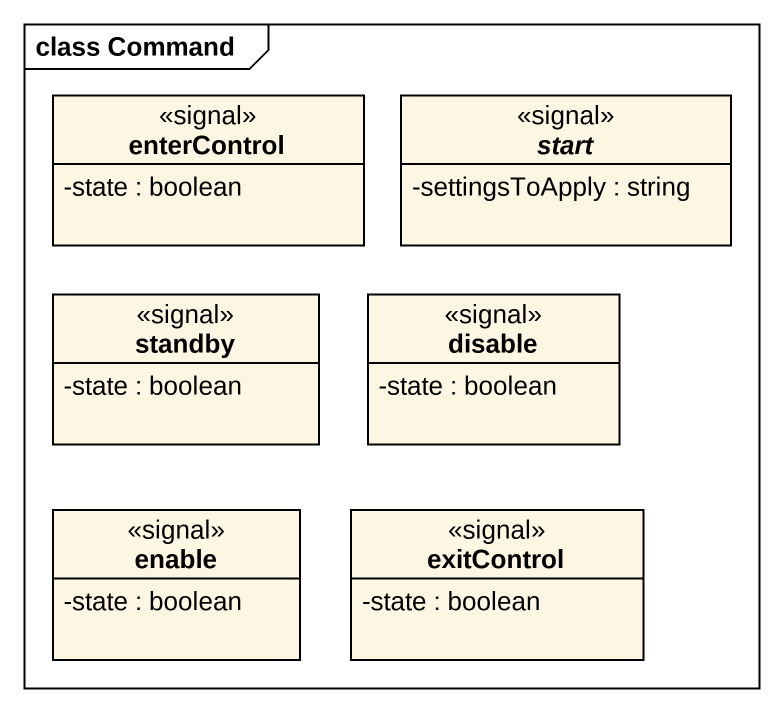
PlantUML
@startuml
mainframe class Command
hide circle
hide empty members
skinparam classAttributeIconSize 0
class enterControl <<signal>> {
  -state : boolean
}
abstract class "start" as start_ <<signal>> {
  -settingsToApply : string
}
class standby <<signal>> {
  -state : boolean
}
class disable <<signal>> {
  -state : boolean
}
class enable <<signal>> {
  -state : boolean
}
class exitControl <<signal>> {
  -state : boolean
}
@enduml
